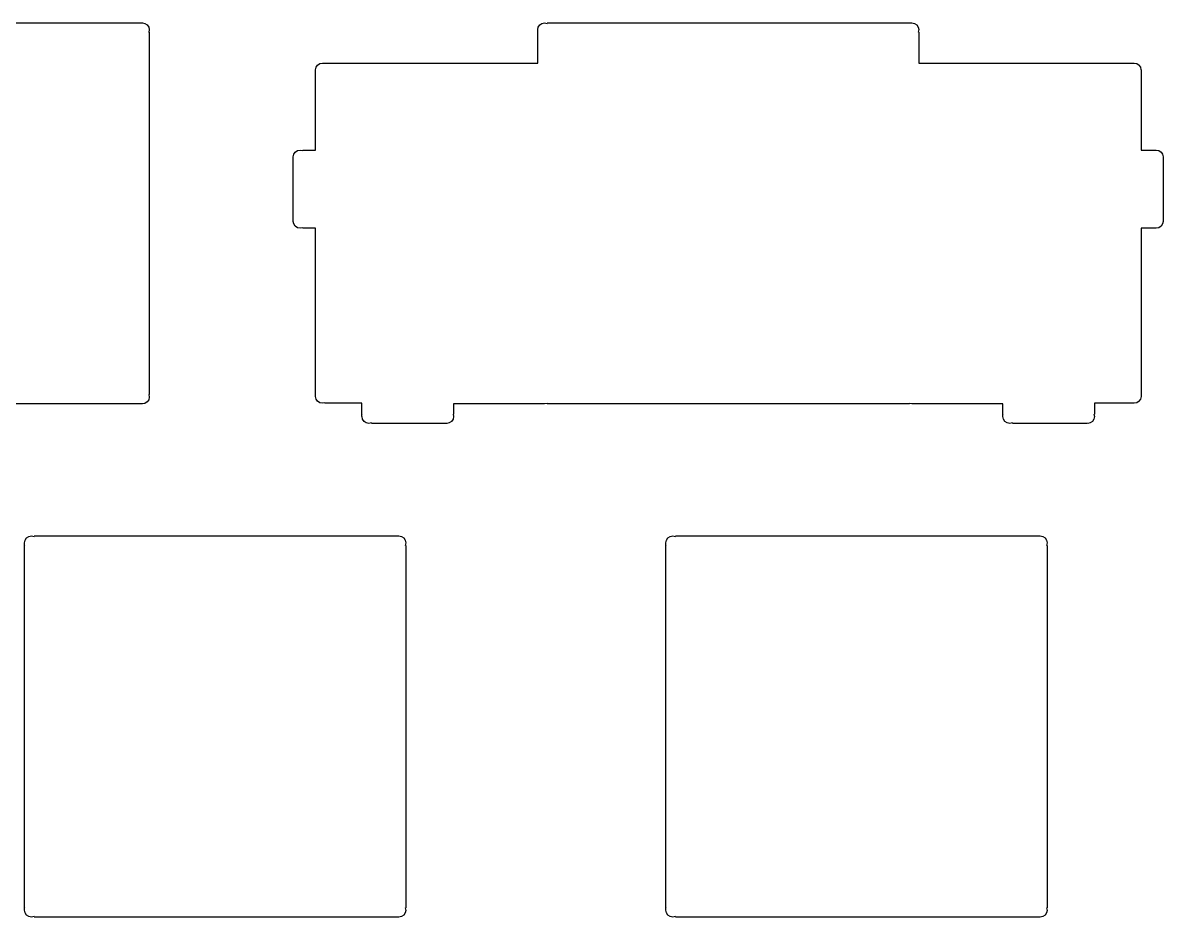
# Model space of a CAD drawing. Extents: x 229 to 416, y -167 to -34.
# Drawn here: x 345.28 to 387.62, y -100.74 to -67.54 of the extents above; entities that cross this region are included whole.
import ezdxf

# ---------------------------------------------------------------- set-up
doc = ezdxf.new("R2010")
doc.units = 0
doc.layers.add('Part__Feature1553', color=7, linetype='CONTINUOUS')

msp = doc.modelspace()

# ---------------------------------------------------------------- linework, layer by layer
at = {"layer": 'Part__Feature1553'}
for p, q in [((336.176, -67.5375), (349.624, -67.5375)), ((336.176, -67.5375), (349.624, -67.5375)), ((336.18, -67.5375, 1.58), (349.624, -67.5375, 1.58)), ((336.18, -67.5375, 1.58), (349.624, -67.5375, 1.58)), ((349.624, -67.5375), (349.721, -67.5375)), ((349.624, -67.5375, 1.58), (349.721, -67.5375, 1.58)), ((349.624, -67.5375), (349.721, -67.5375)), ((349.624, -67.5375, 1.58), (349.721, -67.5375, 1.58)), ((349.624, -67.5568), (349.624, -67.5568, 1.58)), ((349.624, -67.5568), (349.624, -67.5568, 1.58)), ((349.721, -67.5375), (349.818, -67.5568)), ((349.721, -67.5375, 1.58), (349.818, -67.5568, 1.58)), ((349.721, -67.5375), (349.721, -67.5375, 1.58)), ((349.721, -67.5375), (349.721, -67.5375, 1.58)), ((349.721, -67.5375, 1.58), (349.818, -67.5568, 1.58)), ((349.721, -67.5375), (349.818, -67.5568)), ((349.818, -67.5568), (349.901, -67.6119)), ((349.818, -67.5568, 1.58), (349.901, -67.6119, 1.58)), ((349.818, -67.5568), (349.818, -67.5568, 1.58)), ((349.818, -67.5568), (349.818, -67.5568, 1.58)), ((349.818, -67.5568, 1.58), (349.901, -67.6119, 1.58)), ((349.818, -67.5568), (349.901, -67.6119)), ((349.901, -67.6119), (349.956, -67.6943)), ((349.901, -67.6119, 1.58), (349.956, -67.6943, 1.58)), ((349.901, -67.6119), (349.901, -67.6119, 1.58)), ((349.901, -67.6119), (349.901, -67.6119, 1.58)), ((349.901, -67.6119, 1.58), (349.956, -67.6943, 1.58)), ((349.901, -67.6119), (349.956, -67.6943)), ((349.956, -67.6943), (349.975, -67.7915)), ((349.956, -67.6943, 1.58), (349.975, -67.7915, 1.58)), ((349.956, -67.6943), (349.956, -67.6943, 1.58)), ((349.956, -67.6943), (349.956, -67.6943, 1.58)), ((349.956, -67.6943, 1.58), (349.975, -67.7915, 1.58)), ((349.956, -67.6943), (349.975, -67.7915)), ((364.4, -67.7915), (364.419, -67.6943)), ((364.4, -67.7915, 1.58), (364.419, -67.6943, 1.58)), ((364.4, -67.7915, 1.58), (364.419, -67.6943, 1.58)), ((364.4, -67.7915), (364.419, -67.6943)), ((364.419, -67.6943), (364.474, -67.6119)), ((364.419, -67.6943, 1.58), (364.474, -67.6119, 1.58)), ((364.419, -67.6943, 1.58), (364.474, -67.6119, 1.58)), ((364.419, -67.6943), (364.474, -67.6119)), ((364.419, -67.6943), (364.419, -67.6943, 1.58)), ((364.419, -67.6943), (364.419, -67.6943, 1.58)), ((364.474, -67.6119), (364.557, -67.5568)), ((364.474, -67.6119, 1.58), (364.557, -67.5568, 1.58)), ((364.474, -67.6119, 1.58), (364.557, -67.5568, 1.58)), ((364.474, -67.6119), (364.557, -67.5568)), ((364.474, -67.6119), (364.474, -67.6119, 1.58)), ((364.474, -67.6119), (364.474, -67.6119, 1.58)), ((364.557, -67.5568), (364.654, -67.5375)), ((364.557, -67.5568, 1.58), (364.654, -67.5375, 1.58)), ((364.557, -67.5568, 1.58), (364.654, -67.5375, 1.58)), ((364.557, -67.5568), (364.654, -67.5375)), ((364.557, -67.5568), (364.557, -67.5568, 1.58)), ((364.557, -67.5568), (364.557, -67.5568, 1.58)), ((364.654, -67.5375), (364.751, -67.5568)), ((364.654, -67.5375, 1.58), (364.751, -67.5568, 1.58)), ((364.654, -67.5375), (364.654, -67.5375, 1.58)), ((364.654, -67.5375), (364.654, -67.5375, 1.58)), ((364.654, -67.5375, 1.58), (364.751, -67.5568, 1.58)), ((364.654, -67.5375), (364.751, -67.5568)), ((364.751, -67.5375), (378.199, -67.5375)), ((364.751, -67.5375, 1.58), (378.199, -67.5375, 1.58)), ((364.751, -67.5375), (378.199, -67.5375)), ((364.751, -67.5375, 1.58), (378.199, -67.5375, 1.58)), ((364.751, -67.5568), (364.751, -67.5568, 1.58)), ((364.751, -67.5568), (364.751, -67.5568, 1.58)), ((378.199, -67.5375), (378.296, -67.5375)), ((378.199, -67.5375, 1.58), (378.296, -67.5375, 1.58)), ((378.199, -67.5375), (378.296, -67.5375)), ((378.199, -67.5375, 1.58), (378.296, -67.5375, 1.58)), ((378.199, -67.5568), (378.199, -67.5568, 1.58)), ((378.199, -67.5568), (378.199, -67.5568, 1.58)), ((378.296, -67.5375), (378.393, -67.5568)), ((378.296, -67.5375, 1.58), (378.393, -67.5568, 1.58)), ((378.296, -67.5375), (378.296, -67.5375, 1.58)), ((378.296, -67.5375), (378.296, -67.5375, 1.58)), ((378.296, -67.5375, 1.58), (378.393, -67.5568, 1.58)), ((378.296, -67.5375), (378.393, -67.5568)), ((378.393, -67.5568), (378.476, -67.6119)), ((378.393, -67.5568, 1.58), (378.476, -67.6119, 1.58)), ((378.393, -67.5568), (378.393, -67.5568, 1.58)), ((378.393, -67.5568), (378.393, -67.5568, 1.58)), ((378.393, -67.5568, 1.58), (378.476, -67.6119, 1.58)), ((378.393, -67.5568), (378.476, -67.6119)), ((378.476, -67.6119), (378.531, -67.6943)), ((378.476, -67.6119, 1.58), (378.531, -67.6943, 1.58)), ((378.476, -67.6119), (378.476, -67.6119, 1.58)), ((378.476, -67.6119), (378.476, -67.6119, 1.58)), ((378.476, -67.6119, 1.58), (378.531, -67.6943, 1.58)), ((378.476, -67.6119), (378.531, -67.6943)), ((378.531, -67.6943), (378.55, -67.7915)), ((378.531, -67.6943, 1.58), (378.55, -67.7915, 1.58)), ((378.531, -67.6943), (378.531, -67.6943, 1.58)), ((378.531, -67.6943), (378.531, -67.6943, 1.58)), ((378.531, -67.6943, 1.58), (378.55, -67.7915, 1.58)), ((378.531, -67.6943), (378.55, -67.7915)), ((349.975, -67.7915, 1.58), (349.955, -67.8932, 1.58)), ((349.975, -67.7915, 1.58), (349.955, -67.8932, 1.58)), ((349.975, -67.7915), (349.956, -67.8887)), ((349.975, -67.7915), (349.956, -67.8887)), ((349.956, -67.8887), (349.956, -67.8887, 1.58)), ((349.956, -67.8887), (349.956, -67.8887, 1.58)), ((349.975, -67.7915), (349.975, -67.7915, 1.58)), ((349.975, -67.7915), (349.975, -67.7915, 1.58)), ((349.975, -67.8887), (349.975, -81.3363)), ((349.975, -67.8887), (349.975, -81.3363)), ((349.975, -67.8929, 1.58), (349.975, -81.3363, 1.58)), ((349.975, -67.8929, 1.58), (349.975, -81.3363, 1.58)), ((364.4, -67.8887), (364.4, -67.7915)), ((364.4, -67.8887, 1.58), (364.4, -67.7915, 1.58)), ((364.4, -67.8887), (364.4, -67.7915)), ((364.4, -67.8887, 1.58), (364.4, -67.7915, 1.58)), ((364.4, -67.7915), (364.4, -67.7915, 1.58)), ((364.4, -67.7915), (364.4, -67.7915, 1.58)), ((364.4, -69.0317), (364.4, -67.8887)), ((364.4, -69.0317, 1.58), (364.4, -67.8887, 1.58)), ((364.4, -69.0317), (364.4, -67.8887)), ((364.4, -69.0317, 1.58), (364.4, -67.8887, 1.58)), ((364.419, -67.8887), (364.419, -67.8887, 1.58)), ((364.419, -67.8887), (364.419, -67.8887, 1.58)), ((378.55, -67.7915), (378.531, -67.8887)), ((378.55, -67.7915, 1.58), (378.531, -67.8887, 1.58)), ((378.55, -67.7915, 1.58), (378.531, -67.8887, 1.58)), ((378.55, -67.7915), (378.531, -67.8887)), ((378.531, -67.8887), (378.531, -67.8887, 1.58)), ((378.531, -67.8887), (378.531, -67.8887, 1.58)), ((378.55, -67.7915), (378.55, -67.7915, 1.58)), ((378.55, -67.7915), (378.55, -67.7915, 1.58)), ((378.55, -67.8887), (378.55, -69.0317)), ((378.55, -67.8887, 1.58), (378.55, -69.0317, 1.58)), ((378.55, -67.8887), (378.55, -69.0317)), ((378.55, -67.8887, 1.58), (378.55, -69.0317, 1.58)), ((356.148, -72.2619), (356.148, -69.2868)), ((356.148, -72.2619, 1.58), (356.148, -69.2868, 1.58)), ((356.148, -72.2619), (356.148, -69.2868)), ((356.148, -72.2619, 1.58), (356.148, -69.2868, 1.58)), ((356.148, -69.2879), (356.148, -69.2879, 1.58)), ((356.148, -69.2879), (356.148, -69.2879, 1.58)), ((356.149, -69.2867), (356.168, -69.1895)), ((356.149, -69.2867, 1.58), (356.168, -69.1895, 1.58)), ((356.149, -69.2867, 1.58), (356.168, -69.1895, 1.58)), ((356.149, -69.2867), (356.168, -69.1895)), ((356.168, -69.1907), (356.168, -69.1907, 1.58)), ((356.168, -69.1907), (356.168, -69.1907, 1.58)), ((356.169, -69.1896), (356.224, -69.1072)), ((356.169, -69.1896, 1.58), (356.224, -69.1072, 1.58)), ((356.169, -69.1896, 1.58), (356.224, -69.1072, 1.58)), ((356.169, -69.1896), (356.224, -69.1072)), ((356.223, -69.1083), (356.223, -69.1083, 1.58)), ((356.223, -69.1083), (356.223, -69.1083, 1.58)), ((356.224, -69.1076), (356.306, -69.0525)), ((356.224, -69.1076, 1.58), (356.306, -69.0525, 1.58)), ((356.224, -69.1076, 1.58), (356.306, -69.0525, 1.58)), ((356.224, -69.1076), (356.306, -69.0525)), ((356.305, -69.0532), (356.305, -69.0532, 1.58)), ((356.305, -69.0532), (356.305, -69.0532, 1.58)), ((356.306, -69.053), (356.403, -69.0337)), ((356.306, -69.053, 1.58), (356.403, -69.0337, 1.58)), ((356.306, -69.053, 1.58), (356.403, -69.0337, 1.58)), ((356.306, -69.053), (356.403, -69.0337)), ((356.402, -69.0339), (356.402, -69.0339, 1.58)), ((356.402, -69.0339), (356.402, -69.0339, 1.58)), ((356.403, -69.0317), (364.4, -69.0317)), ((356.403, -69.0317, 1.58), (364.4, -69.0317, 1.58)), ((356.403, -69.0317), (364.4, -69.0317)), ((356.403, -69.0317, 1.58), (364.4, -69.0317, 1.58)), ((364.4, -69.0317), (364.4, -69.0317, 1.58)), ((364.4, -69.0317), (364.4, -69.0317, 1.58)), ((378.55, -69.0317), (386.547, -69.0317)), ((378.55, -69.0317, 1.58), (386.547, -69.0317, 1.58)), ((378.55, -69.0317, 1.58), (378.55, -69.0317)), ((378.55, -69.0317), (386.547, -69.0317)), ((378.55, -69.0317, 1.58), (378.55, -69.0317)), ((378.55, -69.0317, 1.58), (386.547, -69.0317, 1.58)), ((386.546, -69.0317), (386.546, -69.0317, 1.58)), ((386.546, -69.0317), (386.546, -69.0317, 1.58)), ((386.547, -69.0319), (386.644, -69.0512)), ((386.547, -69.0319, 1.58), (386.644, -69.0512, 1.58)), ((386.547, -69.0319, 1.58), (386.644, -69.0512, 1.58)), ((386.547, -69.0319), (386.644, -69.0512)), ((386.643, -69.051), (386.643, -69.051, 1.58)), ((386.643, -69.051), (386.643, -69.051, 1.58)), ((386.644, -69.0518), (386.727, -69.1068)), ((386.644, -69.0518, 1.58), (386.727, -69.1068, 1.58)), ((386.644, -69.0518, 1.58), (386.727, -69.1068, 1.58)), ((386.644, -69.0518), (386.727, -69.1068)), ((386.726, -69.1061), (386.726, -69.1061, 1.58)), ((386.726, -69.1061), (386.726, -69.1061, 1.58)), ((386.726, -69.1072), (386.781, -69.1896)), ((386.726, -69.1072, 1.58), (386.781, -69.1896, 1.58)), ((386.726, -69.1072, 1.58), (386.781, -69.1896, 1.58)), ((386.726, -69.1072), (386.781, -69.1896)), ((386.781, -69.1885), (386.781, -69.1885, 1.58)), ((386.781, -69.1885), (386.781, -69.1885, 1.58)), ((386.781, -69.1897), (386.8, -69.2869)), ((386.781, -69.1897, 1.58), (386.8, -69.2869, 1.58)), ((386.781, -69.1897, 1.58), (386.8, -69.2869, 1.58)), ((386.781, -69.1897), (386.8, -69.2869)), ((386.8, -69.2857), (386.8, -69.2857, 1.58)), ((386.8, -69.2857), (386.8, -69.2857, 1.58)), ((386.802, -69.2868), (386.802, -72.2619)), ((386.802, -69.2868, 1.58), (386.802, -72.2619, 1.58)), ((386.802, -69.2868), (386.802, -72.2619)), ((386.802, -69.2868, 1.58), (386.802, -72.2619, 1.58)), ((355.344, -72.4183), (355.399, -72.3359)), ((355.344, -72.4183, 1.58), (355.399, -72.3359, 1.58)), ((355.344, -72.4183, 1.58), (355.399, -72.3359, 1.58)), ((355.344, -72.4183), (355.399, -72.3359)), ((355.399, -72.3363), (355.399, -72.3363, 1.58)), ((355.399, -72.3363), (355.399, -72.3363, 1.58)), ((355.4, -72.3359), (355.482, -72.2808)), ((355.4, -72.3359, 1.58), (355.482, -72.2808, 1.58)), ((355.4, -72.3359, 1.58), (355.482, -72.2808, 1.58)), ((355.4, -72.3359), (355.482, -72.2808)), ((355.481, -72.2812), (355.481, -72.2812, 1.58)), ((355.481, -72.2812), (355.481, -72.2812, 1.58)), ((355.482, -72.2811), (355.58, -72.2617)), ((355.482, -72.2811, 1.58), (355.58, -72.2617, 1.58)), ((355.482, -72.2811, 1.58), (355.58, -72.2617, 1.58)), ((355.482, -72.2811), (355.58, -72.2617)), ((355.579, -72.2619), (355.579, -72.2619, 1.58)), ((355.579, -72.2619), (355.579, -72.2619, 1.58)), ((355.58, -72.2621), (355.676, -72.2812)), ((355.58, -72.2621, 1.58), (355.676, -72.2812, 1.58)), ((355.58, -72.2621, 1.58), (355.676, -72.2812, 1.58)), ((355.58, -72.2621), (355.676, -72.2812)), ((355.676, -72.2619), (356.148, -72.2619)), ((355.676, -72.2619, 1.58), (356.148, -72.2619, 1.58)), ((355.676, -72.2619), (356.148, -72.2619)), ((355.676, -72.2619, 1.58), (356.148, -72.2619, 1.58)), ((355.676, -72.2812), (355.676, -72.2812, 1.58)), ((355.676, -72.2812), (355.676, -72.2812, 1.58)), ((356.148, -72.2619), (356.148, -72.2619, 1.58)), ((356.148, -72.2619), (356.148, -72.2619, 1.58)), ((386.802, -72.2619), (387.274, -72.2619)), ((386.802, -72.2619, 1.58), (387.274, -72.2619, 1.58)), ((386.802, -72.2619), (386.802, -72.2619, 1.58)), ((386.802, -72.2619), (387.274, -72.2619)), ((386.802, -72.2619), (386.802, -72.2619, 1.58)), ((386.802, -72.2619, 1.58), (387.274, -72.2619, 1.58)), ((387.274, -72.2619), (387.37, -72.2619)), ((387.274, -72.2619, 1.58), (387.37, -72.2619, 1.58)), ((387.274, -72.2619), (387.37, -72.2619)), ((387.274, -72.2619, 1.58), (387.37, -72.2619, 1.58)), ((387.274, -72.2812), (387.274, -72.2812, 1.58)), ((387.274, -72.2812), (387.274, -72.2812, 1.58)), ((387.37, -72.2619), (387.37, -72.2619, 1.58)), ((387.37, -72.2619), (387.37, -72.2619, 1.58)), ((387.37, -72.2621), (387.468, -72.2814)), ((387.37, -72.2621, 1.58), (387.468, -72.2814, 1.58)), ((387.37, -72.2621, 1.58), (387.468, -72.2814, 1.58)), ((387.37, -72.2621), (387.468, -72.2814)), ((387.467, -72.2812), (387.467, -72.2812, 1.58)), ((387.467, -72.2812), (387.467, -72.2812, 1.58)), ((387.467, -72.2816), (387.55, -72.3367)), ((387.467, -72.2816, 1.58), (387.55, -72.3367, 1.58)), ((387.467, -72.2816, 1.58), (387.55, -72.3367, 1.58)), ((387.467, -72.2816), (387.55, -72.3367)), ((387.549, -72.3363), (387.549, -72.3363, 1.58)), ((387.549, -72.3363), (387.549, -72.3363, 1.58)), ((387.549, -72.3367), (387.604, -72.4191)), ((387.549, -72.3367, 1.58), (387.604, -72.4191, 1.58)), ((387.549, -72.3367, 1.58), (387.604, -72.4191, 1.58)), ((387.549, -72.3367), (387.604, -72.4191)), ((355.325, -72.5157), (355.344, -72.4185)), ((355.325, -72.5157, 1.58), (355.344, -72.4185, 1.58)), ((355.325, -72.5157, 1.58), (355.344, -72.4185, 1.58)), ((355.325, -72.5157), (355.344, -72.4185)), ((355.325, -74.9079), (355.325, -72.5159)), ((355.325, -74.9079, 1.58), (355.325, -72.5159, 1.58)), ((355.325, -74.9079, 1.58), (355.325, -72.5159, 1.58)), ((355.325, -72.5159), (355.325, -72.5159, 1.58)), ((355.325, -74.9079), (355.325, -72.5159)), ((355.325, -72.5159), (355.325, -72.5159, 1.58)), ((355.344, -72.4187), (355.344, -72.4187, 1.58)), ((355.344, -72.4187), (355.344, -72.4187, 1.58)), ((387.604, -72.4187), (387.604, -72.4187, 1.58)), ((387.604, -72.4187), (387.604, -72.4187, 1.58)), ((387.604, -72.4189), (387.624, -72.5161)), ((387.604, -72.4189, 1.58), (387.624, -72.5161, 1.58)), ((387.604, -72.4189, 1.58), (387.624, -72.5161, 1.58)), ((387.604, -72.4189), (387.624, -72.5161)), ((387.624, -72.5159), (387.624, -72.5159, 1.58)), ((387.624, -72.5159), (387.624, -72.5159, 1.58)), ((387.625, -72.5159), (387.625, -74.9079)), ((387.625, -72.5159, 1.58), (387.625, -74.9079, 1.58)), ((387.625, -72.5159, 1.58), (387.625, -74.9079, 1.58)), ((387.625, -72.5159), (387.625, -74.9079)), ((355.325, -74.9079), (355.325, -74.9079, 1.58)), ((355.325, -74.9079), (355.325, -74.9079, 1.58)), ((355.344, -75.0053), (355.325, -74.9081)), ((355.344, -75.0053, 1.58), (355.325, -74.9081, 1.58)), ((355.344, -75.0053, 1.58), (355.325, -74.9081, 1.58)), ((355.344, -75.0053), (355.325, -74.9081)), ((387.624, -74.9077), (387.604, -75.0049)), ((387.624, -74.9077, 1.58), (387.604, -75.0049, 1.58)), ((387.624, -74.9077, 1.58), (387.604, -75.0049, 1.58)), ((387.624, -74.9077), (387.604, -75.0049)), ((387.624, -74.9079), (387.624, -74.9079, 1.58)), ((387.624, -74.9079), (387.624, -74.9079, 1.58)), ((355.344, -75.0051), (355.344, -75.0051, 1.58)), ((355.344, -75.0051), (355.344, -75.0051, 1.58)), ((355.399, -75.0879), (355.344, -75.0055)), ((355.399, -75.0879, 1.58), (355.344, -75.0055, 1.58)), ((355.399, -75.0879, 1.58), (355.344, -75.0055, 1.58)), ((355.399, -75.0879), (355.344, -75.0055)), ((355.399, -75.0875), (355.399, -75.0875, 1.58)), ((355.399, -75.0875), (355.399, -75.0875, 1.58)), ((355.482, -75.143), (355.4, -75.0879)), ((355.482, -75.143, 1.58), (355.4, -75.0879, 1.58)), ((355.482, -75.143, 1.58), (355.4, -75.0879, 1.58)), ((355.482, -75.143), (355.4, -75.0879)), ((355.481, -75.1426), (355.481, -75.1426, 1.58)), ((355.481, -75.1426), (355.481, -75.1426, 1.58)), ((355.58, -75.1621), (355.482, -75.1427)), ((355.58, -75.1621, 1.58), (355.482, -75.1427, 1.58)), ((355.58, -75.1621, 1.58), (355.482, -75.1427, 1.58)), ((355.58, -75.1621), (355.482, -75.1427)), ((355.579, -75.1619), (355.579, -75.1619, 1.58)), ((355.579, -75.1619), (355.579, -75.1619, 1.58)), ((355.676, -75.1426), (355.58, -75.1617)), ((355.676, -75.1426, 1.58), (355.58, -75.1617, 1.58)), ((355.676, -75.1426, 1.58), (355.58, -75.1617, 1.58)), ((355.676, -75.1426), (355.58, -75.1617)), ((355.676, -75.1426), (355.676, -75.1426, 1.58)), ((355.676, -75.1426), (355.676, -75.1426, 1.58)), ((356.148, -75.1619), (355.676, -75.1619)), ((356.148, -75.1619, 1.58), (355.676, -75.1619, 1.58)), ((356.148, -75.1619), (355.676, -75.1619)), ((356.148, -75.1619, 1.58), (355.676, -75.1619, 1.58)), ((356.148, -81.4081), (356.148, -75.1619)), ((356.148, -81.4081, 1.58), (356.148, -75.1619, 1.58)), ((356.148, -81.4081), (356.148, -75.1619)), ((356.148, -81.4081, 1.58), (356.148, -75.1619, 1.58)), ((356.148, -75.1619, 1.58), (356.148, -75.1619)), ((356.148, -75.1619, 1.58), (356.148, -75.1619)), ((386.802, -75.1619), (386.802, -81.4081)), ((387.274, -75.1619), (386.802, -75.1619)), ((386.802, -75.1619, 1.58), (386.802, -81.4081, 1.58)), ((387.27, -75.1619, 1.58), (386.802, -75.1619, 1.58)), ((387.274, -75.1619), (386.802, -75.1619)), ((387.27, -75.1619, 1.58), (386.802, -75.1619, 1.58)), ((386.802, -75.1619, 1.58), (386.802, -75.1619)), ((386.802, -75.1619), (386.802, -81.4081)), ((386.802, -75.1619, 1.58), (386.802, -75.1619)), ((386.802, -75.1619, 1.58), (386.802, -81.4081, 1.58)), ((387.37, -75.1619, 1.58), (387.27, -75.1619, 1.58)), ((387.37, -75.1619, 1.58), (387.27, -75.1619, 1.58)), ((387.274, -75.1426), (387.274, -75.1426, 1.58)), ((387.274, -75.1426), (387.274, -75.1426, 1.58)), ((387.37, -75.1619), (387.274, -75.1619)), ((387.37, -75.1619), (387.274, -75.1619)), ((387.468, -75.1424), (387.37, -75.1617)), ((387.468, -75.1424, 1.58), (387.37, -75.1617, 1.58)), ((387.468, -75.1424, 1.58), (387.37, -75.1617, 1.58)), ((387.468, -75.1424), (387.37, -75.1617)), ((387.37, -75.1619), (387.37, -75.1619, 1.58)), ((387.37, -75.1619), (387.37, -75.1619, 1.58)), ((387.55, -75.0871), (387.467, -75.1422)), ((387.55, -75.0871, 1.58), (387.467, -75.1422, 1.58)), ((387.55, -75.0871, 1.58), (387.467, -75.1422, 1.58)), ((387.55, -75.0871), (387.467, -75.1422)), ((387.467, -75.1426), (387.467, -75.1426, 1.58)), ((387.467, -75.1426), (387.467, -75.1426, 1.58)), ((387.604, -75.0047), (387.549, -75.0871)), ((387.604, -75.0047, 1.58), (387.549, -75.0871, 1.58)), ((387.604, -75.0047, 1.58), (387.549, -75.0871, 1.58)), ((387.604, -75.0047), (387.549, -75.0871)), ((387.549, -75.0875), (387.549, -75.0875, 1.58)), ((387.549, -75.0875), (387.549, -75.0875, 1.58)), ((387.604, -75.0051), (387.604, -75.0051, 1.58)), ((387.604, -75.0051), (387.604, -75.0051, 1.58)), ((349.624, -81.6875), (336.176, -81.6875)), ((349.62, -81.6875, 1.58), (336.176, -81.6875, 1.58)), ((349.624, -81.6875), (336.176, -81.6875)), ((349.62, -81.6875, 1.58), (336.176, -81.6875, 1.58)), ((349.721, -81.6875, 1.58), (349.62, -81.6875, 1.58)), ((349.721, -81.6875, 1.58), (349.62, -81.6875, 1.58)), ((349.624, -81.6682), (349.624, -81.6682, 1.58)), ((349.624, -81.6682), (349.624, -81.6682, 1.58)), ((349.721, -81.6875), (349.624, -81.6875)), ((349.721, -81.6875), (349.624, -81.6875)), ((349.818, -81.6682), (349.721, -81.6875)), ((349.818, -81.6682, 1.58), (349.721, -81.6875, 1.58)), ((349.818, -81.6682, 1.58), (349.721, -81.6875, 1.58)), ((349.818, -81.6682), (349.721, -81.6875)), ((349.721, -81.6875), (349.721, -81.6875, 1.58)), ((349.721, -81.6875), (349.721, -81.6875, 1.58)), ((349.901, -81.6131), (349.818, -81.6682)), ((349.901, -81.6131, 1.58), (349.818, -81.6682, 1.58)), ((349.901, -81.6131, 1.58), (349.818, -81.6682, 1.58)), ((349.901, -81.6131), (349.818, -81.6682)), ((349.818, -81.6682), (349.818, -81.6682, 1.58)), ((349.818, -81.6682), (349.818, -81.6682, 1.58)), ((349.956, -81.5307), (349.901, -81.6131)), ((349.956, -81.5307, 1.58), (349.901, -81.6131, 1.58)), ((349.956, -81.5307, 1.58), (349.901, -81.6131, 1.58)), ((349.956, -81.5307), (349.901, -81.6131)), ((349.901, -81.6131), (349.901, -81.6131, 1.58)), ((349.901, -81.6131), (349.901, -81.6131, 1.58)), ((349.956, -81.3363), (349.975, -81.4335)), ((349.956, -81.3363, 1.58), (349.975, -81.4335, 1.58)), ((349.956, -81.3363), (349.956, -81.3363, 1.58)), ((349.956, -81.3363), (349.956, -81.3363, 1.58)), ((349.956, -81.3363, 1.58), (349.975, -81.4335, 1.58)), ((349.956, -81.3363), (349.975, -81.4335)), ((349.975, -81.4335), (349.956, -81.5307)), ((349.975, -81.4335, 1.58), (349.956, -81.5307, 1.58)), ((349.975, -81.4335, 1.58), (349.956, -81.5307, 1.58)), ((349.975, -81.4335), (349.956, -81.5307)), ((349.956, -81.5307), (349.956, -81.5307, 1.58)), ((349.956, -81.5307), (349.956, -81.5307, 1.58)), ((349.975, -81.4335), (349.975, -81.4335, 1.58)), ((349.975, -81.4335), (349.975, -81.4335, 1.58)), ((356.148, -81.408), (356.148, -81.408, 1.58)), ((356.148, -81.408), (356.148, -81.408, 1.58)), ((356.168, -81.5053), (356.148, -81.4081)), ((356.168, -81.5053, 1.58), (356.148, -81.4081, 1.58)), ((356.168, -81.5053, 1.58), (356.148, -81.4081, 1.58)), ((356.168, -81.5053), (356.148, -81.4081)), ((356.168, -81.5052), (356.168, -81.5052, 1.58)), ((356.168, -81.5052), (356.168, -81.5052, 1.58)), ((356.223, -81.5879), (356.168, -81.5055)), ((356.223, -81.5879, 1.58), (356.168, -81.5055, 1.58)), ((356.223, -81.5879, 1.58), (356.168, -81.5055, 1.58)), ((356.223, -81.5879), (356.168, -81.5055)), ((356.223, -81.5876), (356.223, -81.5876, 1.58)), ((356.223, -81.5876), (356.223, -81.5876, 1.58)), ((356.306, -81.6429), (356.223, -81.5879)), ((356.306, -81.6429, 1.58), (356.223, -81.5879, 1.58)), ((356.306, -81.6429, 1.58), (356.223, -81.5879, 1.58)), ((356.306, -81.6429), (356.223, -81.5879)), ((356.305, -81.6427), (356.305, -81.6427, 1.58)), ((356.305, -81.6427), (356.305, -81.6427, 1.58)), ((356.403, -81.6621), (356.306, -81.6428)), ((356.403, -81.6621, 1.58), (356.306, -81.6428, 1.58)), ((356.403, -81.6621, 1.58), (356.306, -81.6428, 1.58)), ((356.403, -81.6621), (356.306, -81.6428)), ((356.402, -81.662), (356.402, -81.662, 1.58)), ((356.402, -81.662), (356.402, -81.662, 1.58)), ((356.5, -81.6427), (356.403, -81.6619)), ((356.5, -81.6427, 1.58), (356.403, -81.6619, 1.58)), ((356.5, -81.6427, 1.58), (356.403, -81.6619, 1.58)), ((356.5, -81.6427), (356.403, -81.6619)), ((356.5, -81.6427), (356.5, -81.6427, 1.58)), ((356.5, -81.6427), (356.5, -81.6427, 1.58)), ((357.875, -81.6621), (356.5, -81.6621)), ((357.875, -81.6621, 1.58), (356.5, -81.6621, 1.58)), ((357.875, -81.6621), (356.5, -81.6621)), ((357.875, -81.6621, 1.58), (356.5, -81.6621, 1.58)), ((357.875, -82.0603), (357.875, -81.6621)), ((357.875, -82.0561, 1.58), (357.875, -81.6621, 1.58)), ((357.875, -82.0603), (357.875, -81.6621)), ((357.875, -82.0561, 1.58), (357.875, -81.6621, 1.58)), ((357.875, -81.6621, 1.58), (357.875, -81.6621)), ((357.875, -81.6621, 1.58), (357.875, -81.6621)), ((361.274, -81.6875), (361.274, -82.0603)), ((364.557, -81.6875), (361.274, -81.6875)), ((361.274, -81.6875, 1.58), (361.274, -82.0603, 1.58)), ((364.557, -81.6875, 1.58), (361.274, -81.6875, 1.58)), ((364.557, -81.6875), (361.274, -81.6875)), ((364.557, -81.6875, 1.58), (361.274, -81.6875, 1.58)), ((361.274, -81.6875, 1.58), (361.274, -81.6875)), ((361.274, -81.6875), (361.274, -82.0603)), ((361.274, -81.6875, 1.58), (361.274, -81.6875)), ((361.274, -81.6875, 1.58), (361.274, -82.0603, 1.58)), ((364.557, -81.6682), (364.557, -81.6682, 1.58)), ((364.557, -81.6682), (364.557, -81.6682, 1.58)), ((364.654, -81.6875), (364.557, -81.6875)), ((364.654, -81.6875, 1.58), (364.557, -81.6875, 1.58)), ((364.654, -81.6875), (364.557, -81.6875)), ((364.654, -81.6875, 1.58), (364.557, -81.6875, 1.58)), ((364.751, -81.6682), (364.654, -81.6875)), ((364.751, -81.6682, 1.58), (364.654, -81.6875, 1.58)), ((364.751, -81.6682, 1.58), (364.654, -81.6875, 1.58)), ((364.751, -81.6682), (364.654, -81.6875)), ((364.654, -81.6875), (364.654, -81.6875, 1.58)), ((364.654, -81.6875), (364.654, -81.6875, 1.58)), ((378.199, -81.6875), (364.751, -81.6875)), ((378.199, -81.6875, 1.58), (364.751, -81.6875, 1.58)), ((378.199, -81.6875), (364.751, -81.6875)), ((378.199, -81.6875, 1.58), (364.751, -81.6875, 1.58)), ((364.752, -81.6682), (364.752, -81.6682, 1.58)), ((364.752, -81.6682), (364.752, -81.6682, 1.58)), ((378.198, -81.6682), (378.198, -81.6682, 1.58)), ((378.198, -81.6682), (378.198, -81.6682, 1.58)), ((378.296, -81.6875), (378.199, -81.6682)), ((378.296, -81.6875, 1.58), (378.199, -81.6682, 1.58)), ((378.296, -81.6875, 1.58), (378.199, -81.6682, 1.58)), ((378.296, -81.6875), (378.199, -81.6682)), ((378.393, -81.6875), (378.296, -81.6875)), ((378.393, -81.6875, 1.58), (378.296, -81.6875, 1.58)), ((378.393, -81.6875), (378.296, -81.6875)), ((378.393, -81.6875, 1.58), (378.296, -81.6875, 1.58)), ((378.296, -81.6875), (378.296, -81.6875, 1.58)), ((378.296, -81.6875), (378.296, -81.6875, 1.58)), ((378.393, -81.6682), (378.393, -81.6682, 1.58)), ((378.393, -81.6682), (378.393, -81.6682, 1.58)), ((381.675, -81.6875), (378.393, -81.6875)), ((381.675, -81.6875, 1.58), (378.393, -81.6875, 1.58)), ((381.675, -81.6875), (378.393, -81.6875)), ((381.675, -81.6875, 1.58), (378.393, -81.6875, 1.58)), ((381.675, -82.0603), (381.675, -81.6875)), ((381.675, -82.0561, 1.58), (381.675, -81.6875, 1.58)), ((381.675, -82.0603), (381.675, -81.6875)), ((381.675, -82.0561, 1.58), (381.675, -81.6875, 1.58)), ((381.675, -81.6875, 1.58), (381.675, -81.6875)), ((381.675, -81.6875, 1.58), (381.675, -81.6875)), ((385.075, -81.6621), (385.075, -82.0603)), ((386.45, -81.6621), (385.075, -81.6621)), ((385.075, -81.6621, 1.58), (385.075, -82.0603, 1.58)), ((386.446, -81.6621, 1.58), (385.075, -81.6621, 1.58)), ((386.45, -81.6621), (385.075, -81.6621)), ((386.446, -81.6621, 1.58), (385.075, -81.6621, 1.58)), ((385.075, -81.6621, 1.58), (385.075, -81.6621)), ((385.075, -81.6621), (385.075, -82.0603)), ((385.075, -81.6621, 1.58), (385.075, -81.6621)), ((385.075, -81.6621, 1.58), (385.075, -82.0603, 1.58)), ((386.547, -81.6621, 1.58), (386.446, -81.6621, 1.58)), ((386.547, -81.6621, 1.58), (386.446, -81.6621, 1.58)), ((386.45, -81.6427), (386.45, -81.6427, 1.58)), ((386.45, -81.6427), (386.45, -81.6427, 1.58)), ((386.547, -81.6621), (386.45, -81.6621)), ((386.547, -81.6621), (386.45, -81.6621)), ((386.644, -81.6427), (386.547, -81.662)), ((386.644, -81.6427, 1.58), (386.547, -81.662, 1.58)), ((386.644, -81.6427, 1.58), (386.547, -81.662, 1.58)), ((386.644, -81.6427), (386.547, -81.662)), ((386.547, -81.6621), (386.547, -81.6621, 1.58)), ((386.547, -81.6621), (386.547, -81.6621, 1.58)), ((386.727, -81.5875), (386.644, -81.6425)), ((386.727, -81.5875, 1.58), (386.644, -81.6425, 1.58)), ((386.727, -81.5875, 1.58), (386.644, -81.6425, 1.58)), ((386.727, -81.5875), (386.644, -81.6425)), ((386.644, -81.6428), (386.644, -81.6428, 1.58)), ((386.644, -81.6428), (386.644, -81.6428, 1.58)), ((386.781, -81.505), (386.726, -81.5874)), ((386.781, -81.505, 1.58), (386.726, -81.5874, 1.58)), ((386.781, -81.505, 1.58), (386.726, -81.5874, 1.58)), ((386.781, -81.505), (386.726, -81.5874)), ((386.726, -81.5877), (386.726, -81.5877, 1.58)), ((386.726, -81.5877), (386.726, -81.5877, 1.58)), ((386.801, -81.408), (386.781, -81.5052)), ((386.801, -81.408, 1.58), (386.781, -81.5052, 1.58)), ((386.801, -81.408, 1.58), (386.781, -81.5052, 1.58)), ((386.801, -81.408), (386.781, -81.5052)), ((386.781, -81.5053), (386.781, -81.5053, 1.58)), ((386.781, -81.5053), (386.781, -81.5053, 1.58)), ((386.801, -81.4081), (386.801, -81.4081, 1.58)), ((386.801, -81.4081), (386.801, -81.4081, 1.58)), ((357.875, -82.1574, 1.58), (357.875, -82.0561, 1.58)), ((357.875, -82.1574, 1.58), (357.875, -82.0561, 1.58)), ((357.875, -82.1574), (357.875, -82.0603)), ((357.875, -82.1574), (357.875, -82.0603)), ((357.895, -82.0603), (357.895, -82.0603, 1.58)), ((357.895, -82.0603), (357.895, -82.0603, 1.58)), ((361.255, -82.0603), (361.274, -82.1575)), ((361.255, -82.0603, 1.58), (361.274, -82.1575, 1.58)), ((361.255, -82.0603), (361.255, -82.0603, 1.58)), ((361.255, -82.0603), (361.255, -82.0603, 1.58)), ((361.255, -82.0603, 1.58), (361.274, -82.1575, 1.58)), ((361.255, -82.0603), (361.274, -82.1575)), ((381.675, -82.1575, 1.58), (381.675, -82.0561, 1.58)), ((381.675, -82.1575, 1.58), (381.675, -82.0561, 1.58)), ((381.675, -82.1575), (381.675, -82.0603)), ((381.675, -82.1575), (381.675, -82.0603)), ((381.695, -82.0603), (381.695, -82.0603, 1.58)), ((381.695, -82.0603), (381.695, -82.0603, 1.58)), ((385.055, -82.0603), (385.074, -82.1574)), ((385.055, -82.0603, 1.58), (385.074, -82.1574, 1.58)), ((385.055, -82.0603), (385.055, -82.0603, 1.58)), ((385.055, -82.0603), (385.055, -82.0603, 1.58)), ((385.055, -82.0603, 1.58), (385.074, -82.1574, 1.58)), ((385.055, -82.0603), (385.074, -82.1574)), ((357.875, -82.1573), (357.875, -82.1573, 1.58)), ((357.875, -82.1573), (357.875, -82.1573, 1.58)), ((357.895, -82.2546), (357.876, -82.1574)), ((357.895, -82.2546, 1.58), (357.876, -82.1574, 1.58)), ((357.895, -82.2546, 1.58), (357.876, -82.1574, 1.58)), ((357.895, -82.2546), (357.876, -82.1574)), ((357.895, -82.2545), (357.895, -82.2545, 1.58)), ((357.895, -82.2545), (357.895, -82.2545, 1.58)), ((357.95, -82.337), (357.895, -82.2546)), ((357.95, -82.337, 1.58), (357.895, -82.2546, 1.58)), ((357.95, -82.337, 1.58), (357.895, -82.2546, 1.58)), ((357.95, -82.337), (357.895, -82.2546)), ((358.032, -82.392), (357.95, -82.3369)), ((358.032, -82.392, 1.58), (357.95, -82.3369, 1.58)), ((358.032, -82.392, 1.58), (357.95, -82.3369, 1.58)), ((357.95, -82.3369), (357.95, -82.3369, 1.58)), ((358.032, -82.392), (357.95, -82.3369)), ((357.95, -82.3369), (357.95, -82.3369, 1.58)), ((358.13, -82.4113), (358.032, -82.392)), ((358.13, -82.4113, 1.58), (358.032, -82.392, 1.58)), ((358.13, -82.4113, 1.58), (358.032, -82.392, 1.58)), ((358.032, -82.392), (358.032, -82.392, 1.58)), ((358.13, -82.4113), (358.032, -82.392)), ((358.032, -82.392), (358.032, -82.392, 1.58)), ((358.227, -82.392), (358.129, -82.4113)), ((358.227, -82.392, 1.58), (358.129, -82.4113, 1.58)), ((358.227, -82.392, 1.58), (358.129, -82.4113, 1.58)), ((358.227, -82.392), (358.129, -82.4113)), ((358.13, -82.4113), (358.13, -82.4113, 1.58)), ((358.13, -82.4113), (358.13, -82.4113, 1.58)), ((358.227, -82.392), (358.227, -82.392, 1.58)), ((358.227, -82.392), (358.227, -82.392, 1.58)), ((360.923, -82.4115), (358.227, -82.4115)), ((360.919, -82.4115, 1.58), (358.227, -82.4115, 1.58)), ((360.923, -82.4115), (358.227, -82.4115)), ((360.919, -82.4115, 1.58), (358.227, -82.4115, 1.58)), ((361.021, -82.4115, 1.58), (360.919, -82.4115, 1.58)), ((361.021, -82.4115, 1.58), (360.919, -82.4115, 1.58)), ((360.923, -82.3922), (360.923, -82.3922, 1.58)), ((360.923, -82.3922), (360.923, -82.3922, 1.58)), ((361.021, -82.4115), (360.923, -82.4115)), ((361.021, -82.4115), (360.923, -82.4115)), ((361.118, -82.3922), (361.021, -82.4115)), ((361.118, -82.3922, 1.58), (361.021, -82.4115, 1.58)), ((361.118, -82.3922, 1.58), (361.021, -82.4115, 1.58)), ((361.118, -82.3922), (361.021, -82.4115)), ((361.021, -82.4115), (361.021, -82.4115, 1.58)), ((361.021, -82.4115), (361.021, -82.4115, 1.58)), ((361.2, -82.3371), (361.118, -82.3922)), ((361.2, -82.3371, 1.58), (361.118, -82.3922, 1.58)), ((361.2, -82.3371, 1.58), (361.118, -82.3922, 1.58)), ((361.2, -82.3371), (361.118, -82.3922)), ((361.118, -82.3922), (361.118, -82.3922, 1.58)), ((361.118, -82.3922), (361.118, -82.3922, 1.58)), ((361.255, -82.2547), (361.2, -82.3371)), ((361.255, -82.2547, 1.58), (361.2, -82.3371, 1.58)), ((361.255, -82.2547, 1.58), (361.2, -82.3371, 1.58)), ((361.255, -82.2547), (361.2, -82.3371)), ((361.2, -82.3371), (361.2, -82.3371, 1.58)), ((361.2, -82.3371), (361.2, -82.3371, 1.58)), ((361.274, -82.1575), (361.255, -82.2547)), ((361.274, -82.1575, 1.58), (361.255, -82.2547, 1.58)), ((361.274, -82.1575, 1.58), (361.255, -82.2547, 1.58)), ((361.274, -82.1575), (361.255, -82.2547)), ((361.255, -82.2547), (361.255, -82.2547, 1.58)), ((361.255, -82.2547), (361.255, -82.2547, 1.58)), ((361.274, -82.1575), (361.274, -82.1575, 1.58)), ((361.274, -82.1575), (361.274, -82.1575, 1.58)), ((381.695, -82.2547), (381.675, -82.1575)), ((381.695, -82.2547, 1.58), (381.675, -82.1575, 1.58)), ((381.695, -82.2547, 1.58), (381.675, -82.1575, 1.58)), ((381.675, -82.1575), (381.675, -82.1575, 1.58)), ((381.695, -82.2547), (381.675, -82.1575)), ((381.675, -82.1575), (381.675, -82.1575, 1.58)), ((381.75, -82.3371), (381.695, -82.2547)), ((381.75, -82.3371, 1.58), (381.695, -82.2547, 1.58)), ((381.75, -82.3371, 1.58), (381.695, -82.2547, 1.58)), ((381.695, -82.2547), (381.695, -82.2547, 1.58)), ((381.75, -82.3371), (381.695, -82.2547)), ((381.695, -82.2547), (381.695, -82.2547, 1.58)), ((381.832, -82.3922), (381.75, -82.3371)), ((381.832, -82.3922, 1.58), (381.75, -82.3371, 1.58)), ((381.832, -82.3922, 1.58), (381.75, -82.3371, 1.58)), ((381.75, -82.3371), (381.75, -82.3371, 1.58)), ((381.832, -82.3922), (381.75, -82.3371)), ((381.75, -82.3371), (381.75, -82.3371, 1.58)), ((381.93, -82.4115), (381.832, -82.3922)), ((381.93, -82.4115, 1.58), (381.832, -82.3922, 1.58)), ((381.93, -82.4115, 1.58), (381.832, -82.3922, 1.58)), ((381.832, -82.3922), (381.832, -82.3922, 1.58)), ((381.93, -82.4115), (381.832, -82.3922)), ((381.832, -82.3922), (381.832, -82.3922, 1.58)), ((382.027, -82.3922), (381.93, -82.4115)), ((382.027, -82.3922, 1.58), (381.93, -82.4115, 1.58)), ((382.027, -82.3922, 1.58), (381.93, -82.4115, 1.58)), ((382.027, -82.3922), (381.93, -82.4115)), ((381.93, -82.4115), (381.93, -82.4115, 1.58)), ((381.93, -82.4115), (381.93, -82.4115, 1.58)), ((382.027, -82.3922), (382.027, -82.3922, 1.58)), ((382.027, -82.3922), (382.027, -82.3922, 1.58)), ((384.723, -82.4115), (382.027, -82.4115)), ((384.72, -82.4115, 1.58), (382.027, -82.4115, 1.58)), ((384.723, -82.4115), (382.027, -82.4115)), ((384.72, -82.4115, 1.58), (382.027, -82.4115, 1.58)), ((384.82, -82.4115, 1.58), (384.72, -82.4115, 1.58)), ((384.82, -82.4115, 1.58), (384.72, -82.4115, 1.58)), ((384.723, -82.392), (384.723, -82.392, 1.58)), ((384.723, -82.392), (384.723, -82.392, 1.58)), ((384.82, -82.4115), (384.723, -82.4115)), ((384.82, -82.4115), (384.723, -82.4115)), ((384.82, -82.4115), (384.82, -82.4115, 1.58)), ((384.82, -82.4115), (384.82, -82.4115, 1.58)), ((384.918, -82.3922), (384.821, -82.4115)), ((384.918, -82.3922, 1.58), (384.821, -82.4115, 1.58)), ((384.918, -82.3922, 1.58), (384.821, -82.4115, 1.58)), ((384.918, -82.3922), (384.821, -82.4115)), ((385, -82.3371), (384.918, -82.3921)), ((385, -82.3371, 1.58), (384.918, -82.3921, 1.58)), ((385, -82.3371, 1.58), (384.918, -82.3921, 1.58)), ((385, -82.3371), (384.918, -82.3921)), ((384.918, -82.3922), (384.918, -82.3922, 1.58)), ((384.918, -82.3922), (384.918, -82.3922, 1.58)), ((385.055, -82.2546), (385, -82.337)), ((385.055, -82.2546, 1.58), (385, -82.337, 1.58)), ((385.055, -82.2546, 1.58), (385, -82.337, 1.58)), ((385.055, -82.2546), (385, -82.337)), ((385, -82.3371), (385, -82.3371, 1.58)), ((385, -82.3371), (385, -82.3371, 1.58)), ((385.075, -82.1574), (385.055, -82.2546)), ((385.075, -82.1574, 1.58), (385.055, -82.2546, 1.58)), ((385.075, -82.1574, 1.58), (385.055, -82.2546, 1.58)), ((385.075, -82.1574), (385.055, -82.2546)), ((385.055, -82.2547), (385.055, -82.2547, 1.58)), ((385.055, -82.2547), (385.055, -82.2547, 1.58)), ((385.075, -82.1575), (385.075, -82.1575, 1.58)), ((385.075, -82.1575), (385.075, -82.1575, 1.58)), ((345.35, -86.8415), (345.369, -86.7443)), ((345.35, -86.8415, 1.58), (345.369, -86.7443, 1.58)), ((345.35, -86.8415, 1.58), (345.369, -86.7443, 1.58)), ((345.35, -86.8415), (345.369, -86.7443)), ((345.369, -86.7443), (345.424, -86.6619)), ((345.369, -86.7443, 1.58), (345.424, -86.6619, 1.58)), ((345.369, -86.7443, 1.58), (345.424, -86.6619, 1.58)), ((345.369, -86.7443), (345.424, -86.6619)), ((345.369, -86.7443), (345.369, -86.7443, 1.58)), ((345.369, -86.7443), (345.369, -86.7443, 1.58)), ((345.424, -86.6619), (345.507, -86.6068)), ((345.424, -86.6619, 1.58), (345.507, -86.6068, 1.58)), ((345.424, -86.6619, 1.58), (345.507, -86.6068, 1.58)), ((345.424, -86.6619), (345.507, -86.6068)), ((345.424, -86.6619), (345.424, -86.6619, 1.58)), ((345.424, -86.6619), (345.424, -86.6619, 1.58)), ((345.507, -86.6068), (345.604, -86.5875)), ((345.507, -86.6068, 1.58), (345.604, -86.5875, 1.58)), ((345.507, -86.6068, 1.58), (345.604, -86.5875, 1.58)), ((345.507, -86.6068), (345.604, -86.5875)), ((345.507, -86.6068), (345.507, -86.6068, 1.58)), ((345.507, -86.6068), (345.507, -86.6068, 1.58)), ((345.604, -86.5875), (345.701, -86.6068)), ((345.604, -86.5875, 1.58), (345.701, -86.6068, 1.58)), ((345.604, -86.5875), (345.604, -86.5875, 1.58)), ((345.604, -86.5875), (345.604, -86.5875, 1.58)), ((345.604, -86.5875, 1.58), (345.701, -86.6068, 1.58)), ((345.604, -86.5875), (345.701, -86.6068)), ((345.701, -86.5875), (359.149, -86.5875)), ((345.701, -86.5875, 1.58), (359.149, -86.5875, 1.58)), ((345.701, -86.5875), (359.149, -86.5875)), ((345.701, -86.5875, 1.58), (359.149, -86.5875, 1.58)), ((345.701, -86.6068), (345.701, -86.6068, 1.58)), ((345.701, -86.6068), (345.701, -86.6068, 1.58)), ((359.149, -86.5875), (359.246, -86.5875)), ((359.149, -86.5875, 1.58), (359.246, -86.5875, 1.58)), ((359.149, -86.5875), (359.246, -86.5875)), ((359.149, -86.5875, 1.58), (359.246, -86.5875, 1.58)), ((359.149, -86.6068), (359.149, -86.6068, 1.58)), ((359.149, -86.6068), (359.149, -86.6068, 1.58)), ((359.246, -86.5875), (359.343, -86.6068)), ((359.246, -86.5875, 1.58), (359.343, -86.6068, 1.58)), ((359.246, -86.5875), (359.246, -86.5875, 1.58)), ((359.246, -86.5875), (359.246, -86.5875, 1.58)), ((359.246, -86.5875, 1.58), (359.343, -86.6068, 1.58)), ((359.246, -86.5875), (359.343, -86.6068)), ((359.343, -86.6068), (359.426, -86.6619)), ((359.343, -86.6068, 1.58), (359.426, -86.6619, 1.58)), ((359.343, -86.6068), (359.343, -86.6068, 1.58)), ((359.343, -86.6068), (359.343, -86.6068, 1.58)), ((359.343, -86.6068, 1.58), (359.426, -86.6619, 1.58)), ((359.343, -86.6068), (359.426, -86.6619)), ((359.426, -86.6619), (359.481, -86.7443)), ((359.426, -86.6619, 1.58), (359.481, -86.7443, 1.58)), ((359.426, -86.6619), (359.426, -86.6619, 1.58)), ((359.426, -86.6619), (359.426, -86.6619, 1.58)), ((359.426, -86.6619, 1.58), (359.481, -86.7443, 1.58)), ((359.426, -86.6619), (359.481, -86.7443)), ((359.481, -86.7443), (359.5, -86.8415)), ((359.481, -86.7443, 1.58), (359.5, -86.8415, 1.58)), ((359.481, -86.7443), (359.481, -86.7443, 1.58)), ((359.481, -86.7443), (359.481, -86.7443, 1.58)), ((359.481, -86.7443, 1.58), (359.5, -86.8415, 1.58)), ((359.481, -86.7443), (359.5, -86.8415)), ((369.163, -86.8415), (369.182, -86.7443)), ((369.163, -86.8415, 1.58), (369.182, -86.7443, 1.58)), ((369.163, -86.8415, 1.58), (369.182, -86.7443, 1.58)), ((369.163, -86.8415), (369.182, -86.7443)), ((369.182, -86.7443), (369.237, -86.6619)), ((369.182, -86.7443, 1.58), (369.237, -86.6619, 1.58)), ((369.182, -86.7443, 1.58), (369.237, -86.6619, 1.58)), ((369.182, -86.7443), (369.237, -86.6619)), ((369.182, -86.7443), (369.182, -86.7443, 1.58)), ((369.182, -86.7443), (369.182, -86.7443, 1.58)), ((369.237, -86.6619), (369.319, -86.6068)), ((369.237, -86.6619, 1.58), (369.319, -86.6068, 1.58)), ((369.237, -86.6619, 1.58), (369.319, -86.6068, 1.58)), ((369.237, -86.6619), (369.319, -86.6068)), ((369.237, -86.6619), (369.237, -86.6619, 1.58)), ((369.237, -86.6619), (369.237, -86.6619, 1.58)), ((369.319, -86.6068), (369.416, -86.5875)), ((369.319, -86.6068, 1.58), (369.416, -86.5875, 1.58)), ((369.319, -86.6068, 1.58), (369.416, -86.5875, 1.58)), ((369.319, -86.6068), (369.416, -86.5875)), ((369.319, -86.6068), (369.319, -86.6068, 1.58)), ((369.319, -86.6068), (369.319, -86.6068, 1.58)), ((369.416, -86.5875), (369.514, -86.6068)), ((369.416, -86.5875, 1.58), (369.514, -86.6068, 1.58)), ((369.416, -86.5875), (369.416, -86.5875, 1.58)), ((369.416, -86.5875), (369.416, -86.5875, 1.58)), ((369.416, -86.5875, 1.58), (369.514, -86.6068, 1.58)), ((369.416, -86.5875), (369.514, -86.6068)), ((369.514, -86.5875), (382.961, -86.5875)), ((369.514, -86.5875, 1.58), (382.961, -86.5875, 1.58)), ((369.514, -86.5875), (382.961, -86.5875)), ((369.514, -86.5875, 1.58), (382.961, -86.5875, 1.58)), ((369.514, -86.6068), (369.514, -86.6068, 1.58)), ((369.514, -86.6068), (369.514, -86.6068, 1.58)), ((382.961, -86.5875), (383.058, -86.5875)), ((382.961, -86.5875, 1.58), (383.058, -86.5875, 1.58)), ((382.961, -86.5875), (383.058, -86.5875)), ((382.961, -86.5875, 1.58), (383.058, -86.5875, 1.58)), ((382.961, -86.6068), (382.961, -86.6068, 1.58)), ((382.961, -86.6068), (382.961, -86.6068, 1.58)), ((383.058, -86.5875), (383.156, -86.6068)), ((383.058, -86.5875, 1.58), (383.156, -86.6068, 1.58)), ((383.058, -86.5875), (383.058, -86.5875, 1.58)), ((383.058, -86.5875), (383.058, -86.5875, 1.58)), ((383.058, -86.5875, 1.58), (383.156, -86.6068, 1.58)), ((383.058, -86.5875), (383.156, -86.6068)), ((383.156, -86.6068), (383.238, -86.6619)), ((383.156, -86.6068, 1.58), (383.238, -86.6619, 1.58)), ((383.156, -86.6068), (383.156, -86.6068, 1.58)), ((383.156, -86.6068), (383.156, -86.6068, 1.58)), ((383.156, -86.6068, 1.58), (383.238, -86.6619, 1.58)), ((383.156, -86.6068), (383.238, -86.6619)), ((383.238, -86.6619), (383.293, -86.7443)), ((383.238, -86.6619, 1.58), (383.293, -86.7443, 1.58)), ((383.238, -86.6619), (383.238, -86.6619, 1.58)), ((383.238, -86.6619), (383.238, -86.6619, 1.58)), ((383.238, -86.6619, 1.58), (383.293, -86.7443, 1.58)), ((383.238, -86.6619), (383.293, -86.7443)), ((383.293, -86.7443), (383.312, -86.8415)), ((383.293, -86.7443, 1.58), (383.312, -86.8415, 1.58)), ((383.293, -86.7443), (383.293, -86.7443, 1.58)), ((383.293, -86.7443), (383.293, -86.7443, 1.58)), ((383.293, -86.7443, 1.58), (383.312, -86.8415, 1.58)), ((383.293, -86.7443), (383.312, -86.8415)), ((345.35, -86.9387), (345.35, -86.8415)), ((345.35, -86.9387, 1.58), (345.35, -86.8415, 1.58)), ((345.35, -86.9387), (345.35, -86.8415)), ((345.35, -86.9387, 1.58), (345.35, -86.8415, 1.58)), ((345.35, -86.8415), (345.35, -86.8415, 1.58)), ((345.35, -86.8415), (345.35, -86.8415, 1.58)), ((345.35, -100.386), (345.35, -86.9387)), ((345.35, -100.386, 1.58), (345.35, -86.9387, 1.58)), ((345.35, -100.386), (345.35, -86.9387)), ((345.35, -100.386, 1.58), (345.35, -86.9387, 1.58)), ((345.369, -86.9387), (345.369, -86.9387, 1.58)), ((345.369, -86.9387), (345.369, -86.9387, 1.58)), ((359.5, -86.8415), (359.481, -86.9387)), ((359.5, -86.8415, 1.58), (359.481, -86.9387, 1.58)), ((359.5, -86.8415, 1.58), (359.481, -86.9387, 1.58)), ((359.5, -86.8415), (359.481, -86.9387)), ((359.481, -86.9387), (359.481, -86.9387, 1.58)), ((359.481, -86.9387), (359.481, -86.9387, 1.58)), ((359.5, -86.8415), (359.5, -86.8415, 1.58)), ((359.5, -86.8415), (359.5, -86.8415, 1.58)), ((359.5, -86.9387), (359.5, -100.386)), ((359.5, -86.9387, 1.58), (359.5, -100.386, 1.58)), ((359.5, -86.9387), (359.5, -100.386)), ((359.5, -86.9387, 1.58), (359.5, -100.386, 1.58)), ((369.163, -86.9387), (369.163, -86.8415)), ((369.163, -86.9387, 1.58), (369.163, -86.8415, 1.58)), ((369.163, -86.9387), (369.163, -86.8415)), ((369.163, -86.9387, 1.58), (369.163, -86.8415, 1.58)), ((369.163, -86.8415), (369.163, -86.8415, 1.58)), ((369.163, -86.8415), (369.163, -86.8415, 1.58)), ((369.163, -100.386), (369.163, -86.9387)), ((369.163, -100.382, 1.58), (369.163, -86.9387, 1.58)), ((369.163, -100.386), (369.163, -86.9387)), ((369.163, -100.382, 1.58), (369.163, -86.9387, 1.58)), ((369.182, -86.9387), (369.182, -86.9387, 1.58)), ((369.182, -86.9387), (369.182, -86.9387, 1.58)), ((383.312, -86.8415), (383.293, -86.9387)), ((383.312, -86.8415, 1.58), (383.293, -86.9387, 1.58)), ((383.312, -86.8415, 1.58), (383.293, -86.9387, 1.58)), ((383.312, -86.8415), (383.293, -86.9387)), ((383.293, -86.9387), (383.293, -86.9387, 1.58)), ((383.293, -86.9387), (383.293, -86.9387, 1.58)), ((383.312, -86.8415), (383.312, -86.8415, 1.58)), ((383.312, -86.8415), (383.312, -86.8415, 1.58)), ((383.312, -86.9387), (383.312, -100.386)), ((383.312, -86.9387, 1.58), (383.312, -100.386, 1.58)), ((383.312, -86.9387), (383.312, -100.386)), ((383.312, -86.9387, 1.58), (383.312, -100.386, 1.58)), ((345.35, -100.484), (345.35, -100.386)), ((345.35, -100.484, 1.58), (345.35, -100.386, 1.58)), ((345.35, -100.484), (345.35, -100.386)), ((345.35, -100.484, 1.58), (345.35, -100.386, 1.58)), ((345.369, -100.581), (345.35, -100.483)), ((345.369, -100.581, 1.58), (345.35, -100.483, 1.58)), ((345.369, -100.581, 1.58), (345.35, -100.483, 1.58)), ((345.369, -100.581), (345.35, -100.483)), ((345.35, -100.484), (345.35, -100.484, 1.58)), ((345.35, -100.484), (345.35, -100.484, 1.58)), ((345.369, -100.386), (345.369, -100.386, 1.58)), ((345.369, -100.386), (345.369, -100.386, 1.58)), ((345.424, -100.663), (345.369, -100.581)), ((345.424, -100.663, 1.58), (345.369, -100.581, 1.58)), ((345.424, -100.663, 1.58), (345.369, -100.581, 1.58)), ((345.369, -100.581), (345.369, -100.581, 1.58)), ((345.424, -100.663), (345.369, -100.581)), ((345.369, -100.581), (345.369, -100.581, 1.58)), ((345.507, -100.718), (345.424, -100.663)), ((345.507, -100.718, 1.58), (345.424, -100.663, 1.58)), ((345.507, -100.718, 1.58), (345.424, -100.663, 1.58)), ((345.424, -100.663), (345.424, -100.663, 1.58)), ((345.507, -100.718), (345.424, -100.663)), ((345.424, -100.663), (345.424, -100.663, 1.58)), ((345.604, -100.737), (345.507, -100.718)), ((345.604, -100.737, 1.58), (345.507, -100.718, 1.58)), ((345.604, -100.737, 1.58), (345.507, -100.718, 1.58)), ((345.507, -100.718), (345.507, -100.718, 1.58)), ((345.604, -100.737), (345.507, -100.718)), ((345.507, -100.718), (345.507, -100.718, 1.58)), ((345.701, -100.718), (345.604, -100.738)), ((345.701, -100.718, 1.58), (345.604, -100.738, 1.58)), ((345.701, -100.718, 1.58), (345.604, -100.738, 1.58)), ((345.701, -100.718), (345.604, -100.738)), ((345.604, -100.737), (345.604, -100.737, 1.58)), ((345.604, -100.737), (345.604, -100.737, 1.58)), ((345.701, -100.718), (345.701, -100.718, 1.58)), ((345.701, -100.718), (345.701, -100.718, 1.58)), ((359.149, -100.737), (345.701, -100.737)), ((359.149, -100.737, 1.58), (345.701, -100.737, 1.58)), ((359.149, -100.737), (345.701, -100.737)), ((359.149, -100.737, 1.58), (345.701, -100.737, 1.58)), ((359.149, -100.718), (359.149, -100.718, 1.58)), ((359.149, -100.718), (359.149, -100.718, 1.58)), ((359.246, -100.737), (359.149, -100.737)), ((359.246, -100.737, 1.58), (359.149, -100.737, 1.58)), ((359.246, -100.737), (359.149, -100.737)), ((359.246, -100.737, 1.58), (359.149, -100.737, 1.58)), ((359.343, -100.718), (359.246, -100.738)), ((359.343, -100.718, 1.58), (359.246, -100.738, 1.58)), ((359.343, -100.718, 1.58), (359.246, -100.738, 1.58)), ((359.343, -100.718), (359.246, -100.738)), ((359.246, -100.737), (359.246, -100.737, 1.58)), ((359.246, -100.737), (359.246, -100.737, 1.58)), ((359.426, -100.663), (359.343, -100.718)), ((359.426, -100.663, 1.58), (359.343, -100.718, 1.58)), ((359.426, -100.663, 1.58), (359.343, -100.718, 1.58)), ((359.426, -100.663), (359.343, -100.718)), ((359.343, -100.718), (359.343, -100.718, 1.58)), ((359.343, -100.718), (359.343, -100.718, 1.58)), ((359.481, -100.581), (359.426, -100.663)), ((359.481, -100.581, 1.58), (359.426, -100.663, 1.58)), ((359.481, -100.581, 1.58), (359.426, -100.663, 1.58)), ((359.481, -100.581), (359.426, -100.663)), ((359.426, -100.663), (359.426, -100.663, 1.58)), ((359.426, -100.663), (359.426, -100.663, 1.58)), ((359.481, -100.386), (359.5, -100.484)), ((359.481, -100.386, 1.58), (359.5, -100.484, 1.58)), ((359.481, -100.386), (359.481, -100.386, 1.58)), ((359.481, -100.386), (359.481, -100.386, 1.58)), ((359.481, -100.386, 1.58), (359.5, -100.484, 1.58)), ((359.481, -100.386), (359.5, -100.484)), ((359.5, -100.484), (359.481, -100.581)), ((359.5, -100.484, 1.58), (359.481, -100.581, 1.58)), ((359.5, -100.484, 1.58), (359.481, -100.581, 1.58)), ((359.5, -100.484), (359.481, -100.581)), ((359.481, -100.581), (359.481, -100.581, 1.58)), ((359.481, -100.581), (359.481, -100.581, 1.58)), ((359.5, -100.484), (359.5, -100.484, 1.58)), ((359.5, -100.484), (359.5, -100.484, 1.58)), ((369.163, -100.484, 1.58), (369.163, -100.382, 1.58)), ((369.163, -100.484, 1.58), (369.163, -100.382, 1.58)), ((369.163, -100.484), (369.163, -100.386)), ((369.163, -100.484), (369.163, -100.386)), ((369.182, -100.581), (369.163, -100.483)), ((369.182, -100.581, 1.58), (369.163, -100.483, 1.58)), ((369.182, -100.581, 1.58), (369.163, -100.483, 1.58)), ((369.182, -100.581), (369.163, -100.483)), ((369.163, -100.484), (369.163, -100.484, 1.58)), ((369.163, -100.484), (369.163, -100.484, 1.58)), ((369.182, -100.386), (369.182, -100.386, 1.58)), ((369.182, -100.386), (369.182, -100.386, 1.58)), ((369.237, -100.663), (369.182, -100.581)), ((369.237, -100.663, 1.58), (369.182, -100.581, 1.58)), ((369.237, -100.663, 1.58), (369.182, -100.581, 1.58)), ((369.182, -100.581), (369.182, -100.581, 1.58)), ((369.237, -100.663), (369.182, -100.581)), ((369.182, -100.581), (369.182, -100.581, 1.58)), ((369.319, -100.718), (369.237, -100.663)), ((369.319, -100.718, 1.58), (369.237, -100.663, 1.58)), ((369.319, -100.718, 1.58), (369.237, -100.663, 1.58)), ((369.237, -100.663), (369.237, -100.663, 1.58)), ((369.319, -100.718), (369.237, -100.663)), ((369.237, -100.663), (369.237, -100.663, 1.58)), ((369.416, -100.737), (369.319, -100.718)), ((369.416, -100.737, 1.58), (369.319, -100.718, 1.58)), ((369.416, -100.737, 1.58), (369.319, -100.718, 1.58)), ((369.319, -100.718), (369.319, -100.718, 1.58)), ((369.416, -100.737), (369.319, -100.718)), ((369.319, -100.718), (369.319, -100.718, 1.58)), ((369.514, -100.718), (369.416, -100.738)), ((369.514, -100.718, 1.58), (369.416, -100.738, 1.58)), ((369.514, -100.718, 1.58), (369.416, -100.738, 1.58)), ((369.514, -100.718), (369.416, -100.738)), ((369.416, -100.737), (369.416, -100.737, 1.58)), ((369.416, -100.737), (369.416, -100.737, 1.58)), ((369.514, -100.718), (369.514, -100.718, 1.58)), ((369.514, -100.718), (369.514, -100.718, 1.58)), ((382.961, -100.737), (369.514, -100.737)), ((382.957, -100.737, 1.58), (369.514, -100.737, 1.58)), ((382.961, -100.737), (369.514, -100.737)), ((382.957, -100.737, 1.58), (369.514, -100.737, 1.58)), ((383.058, -100.737, 1.58), (382.957, -100.737, 1.58)), ((383.058, -100.737, 1.58), (382.957, -100.737, 1.58)), ((382.961, -100.718), (382.961, -100.718, 1.58)), ((382.961, -100.718), (382.961, -100.718, 1.58)), ((383.058, -100.737), (382.961, -100.737)), ((383.058, -100.737), (382.961, -100.737)), ((383.156, -100.718), (383.058, -100.738)), ((383.156, -100.718, 1.58), (383.058, -100.738, 1.58)), ((383.156, -100.718, 1.58), (383.058, -100.738, 1.58)), ((383.156, -100.718), (383.058, -100.738)), ((383.058, -100.737), (383.058, -100.737, 1.58)), ((383.058, -100.737), (383.058, -100.737, 1.58)), ((383.238, -100.663), (383.156, -100.718)), ((383.238, -100.663, 1.58), (383.156, -100.718, 1.58)), ((383.238, -100.663, 1.58), (383.156, -100.718, 1.58)), ((383.238, -100.663), (383.156, -100.718)), ((383.156, -100.718), (383.156, -100.718, 1.58)), ((383.156, -100.718), (383.156, -100.718, 1.58)), ((383.293, -100.581), (383.238, -100.663)), ((383.293, -100.581, 1.58), (383.238, -100.663, 1.58)), ((383.293, -100.581, 1.58), (383.238, -100.663, 1.58)), ((383.293, -100.581), (383.238, -100.663)), ((383.238, -100.663), (383.238, -100.663, 1.58)), ((383.238, -100.663), (383.238, -100.663, 1.58)), ((383.293, -100.386), (383.312, -100.484)), ((383.293, -100.386, 1.58), (383.312, -100.484, 1.58)), ((383.293, -100.386), (383.293, -100.386, 1.58)), ((383.293, -100.386), (383.293, -100.386, 1.58)), ((383.293, -100.386, 1.58), (383.312, -100.484, 1.58)), ((383.293, -100.386), (383.312, -100.484)), ((383.312, -100.484), (383.293, -100.581)), ((383.312, -100.484, 1.58), (383.293, -100.581, 1.58)), ((383.312, -100.484, 1.58), (383.293, -100.581, 1.58)), ((383.312, -100.484), (383.293, -100.581)), ((383.293, -100.581), (383.293, -100.581, 1.58)), ((383.293, -100.581), (383.293, -100.581, 1.58)), ((383.312, -100.484), (383.312, -100.484, 1.58)), ((383.312, -100.484), (383.312, -100.484, 1.58))]:
    msp.add_line(p, q, dxfattribs=at)

doc.saveas('drawing.dxf')
